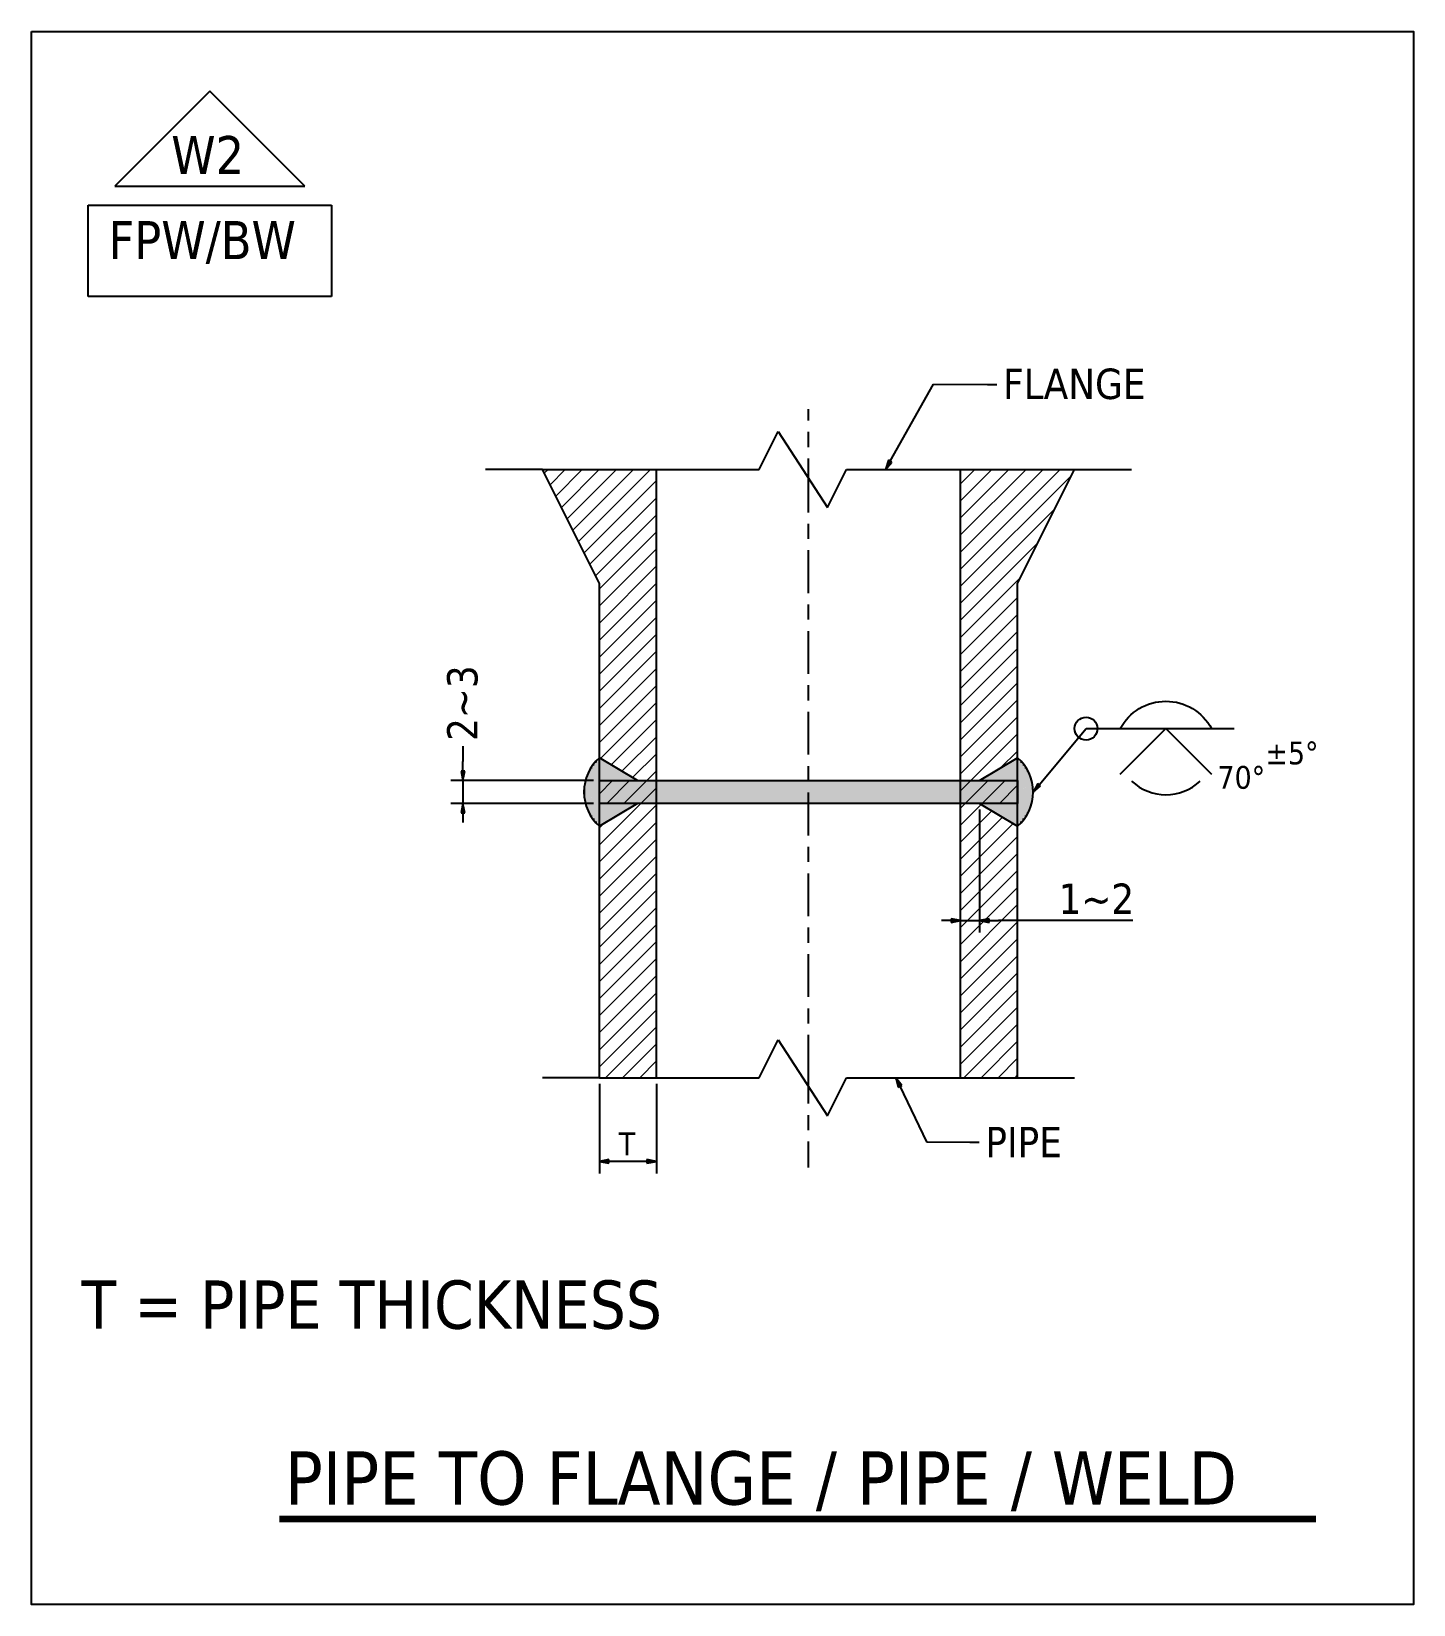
# Model space of a CAD drawing. Header units: millimetres. Extents: x 80 to 444, y 12 to 425.
import ezdxf

# ---------------------------------------------------------------- set-up
doc = ezdxf.new("R2010")
doc.units = ezdxf.units.MM
for name, color, linetype, lineweight in [('Centerline (ANSI)', 7, 'Continuous', 25), ('Dimension (ANSI)', 7, 'Continuous', 25), ('Hatch (ANSI)', 7, 'Continuous', 18), ('Sketch Geometry (ANSI)', 7, 'Continuous', 25), ('Symbol (ANSI)', 7, 'Continuous', 25)]:
    doc.layers.add(name, color=color, linetype=linetype, lineweight=lineweight)

msp = doc.modelspace()

# ---------------------------------------------------------------- linework, layer by layer
msp.add_lwpolyline([(80.45, 425.35), (444.02, 425.35), (444.02, 11.52), (80.45, 11.52)], close=True)
at = {"layer": 'Centerline (ANSI)'}
for p, q in [((284.86, 322.99), (284.86, 326)), ((284.86, 316.01), (284.86, 320)), ((284.86, 310.11), (284.86, 313.01)), ((284.86, 298.84), (284.86, 310.11)), ((284.86, 291.86), (284.86, 295.84)), ((284.86, 277.59), (284.86, 288.86)), ((284.86, 270.61), (284.86, 274.6)), ((284.86, 256.35), (284.86, 267.61)), ((284.86, 249.36), (284.86, 253.35)), ((284.86, 235.1), (284.86, 246.36)), ((284.86, 228.11), (284.86, 232.1)), ((284.86, 213.85), (284.86, 225.12)), ((284.86, 206.86), (284.86, 210.85)), ((284.86, 192.6), (284.86, 203.87)), ((284.86, 185.62), (284.86, 189.6)), ((284.86, 171.35), (284.86, 182.62)), ((284.86, 164.37), (284.86, 168.36)), ((284.86, 150.11), (284.86, 161.37)), ((284.86, 143.29), (284.86, 150.21)), ((284.86, 136.3), (284.86, 140.29)), ((284.86, 126.49), (284.86, 133.31))]:
    msp.add_line(p, q, dxfattribs=at)
at = {"layer": 'Dimension (ANSI)'}
for p, q in [((193.95, 237.36), (193.95, 233.27)), ((193.95, 230.77), (193.95, 233.27)), ((228.26, 228.27), (190.78, 228.27)), ((194.45, 230.77), (193.45, 230.77)), ((193.45, 230.77), (193.95, 228.27)), ((193.95, 228.27), (194.45, 230.77)), ((193.95, 230.77), (193.95, 228.27)), ((193.95, 228.27), (193.95, 222.27)), ((228.26, 222.27), (190.78, 222.27)), ((193.95, 222.27), (193.45, 219.77)), ((193.45, 219.77), (194.45, 219.77)), ((194.45, 219.77), (193.95, 222.27)), ((193.95, 219.77), (193.95, 222.27)), ((193.95, 219.77), (193.95, 217.27)), ((329.86, 220.67), (329.86, 188.27)), ((322.36, 191.44), (319.86, 191.44)), ((322.36, 191.94), (322.36, 190.94)), ((324.86, 191.44), (322.36, 191.94)), ((322.36, 190.94), (324.86, 191.44)), ((322.36, 191.44), (324.86, 191.44)), ((324.86, 191.44), (329.86, 191.44)), ((332.36, 191.94), (329.86, 191.44)), ((329.86, 191.44), (332.36, 190.94)), ((332.36, 191.44), (329.86, 191.44)), ((332.36, 190.94), (332.36, 191.94)), ((332.36, 191.44), (334.86, 191.44)), ((370.22, 191.44), (334.86, 191.44)), ((229.86, 148.51), (229.86, 124.93)), ((244.86, 148.51), (244.86, 124.93)), ((232.36, 128.61), (229.86, 128.11)), ((232.36, 127.61), (232.36, 128.61)), ((242.36, 128.61), (242.36, 127.61)), ((244.86, 128.11), (242.36, 128.61)), ((229.86, 128.11), (232.36, 127.61)), ((232.36, 128.11), (229.86, 128.11)), ((242.36, 128.11), (232.36, 128.11)), ((242.36, 127.61), (244.86, 128.11)), ((242.36, 128.11), (244.86, 128.11))]:
    msp.add_line(p, q, dxfattribs=at)
at = {"layer": 'Dimension (ANSI)', "linetype": 'Continuous'}
for points in [[(193.45, 230.77), (194.45, 230.77), (193.95, 228.27)], [(193.95, 222.27), (194.45, 219.77), (193.45, 219.77)], [(322.36, 191.94), (324.86, 191.44), (322.36, 191.44)], [(322.36, 191.44), (324.86, 191.44), (322.36, 190.94)], [(332.36, 191.94), (332.36, 191.44), (329.86, 191.44)], [(329.86, 191.44), (332.36, 191.44), (332.36, 190.94)], [(232.36, 128.61), (232.36, 128.11), (229.86, 128.11)], [(242.36, 128.61), (244.86, 128.11), (242.36, 128.11)], [(229.86, 128.11), (232.36, 128.11), (232.36, 127.61)], [(242.36, 128.11), (244.86, 128.11), (242.36, 127.61)]]:
    msp.add_solid(points, dxfattribs=at)
at = {"layer": 'Hatch (ANSI)', "linetype": 'Continuous'}
for p, q in [((215.36, 309.11), (216.35, 310.11)), ((216.86, 306.12), (220.84, 310.11)), ((218.35, 303.13), (225.33, 310.11)), ((219.85, 300.13), (229.82, 310.11)), ((221.35, 297.14), (234.32, 310.11)), ((222.84, 294.15), (238.81, 310.11)), ((224.34, 291.15), (243.3, 310.11)), ((225.84, 288.16), (244.86, 307.18)), ((324.86, 306.36), (328.61, 310.11)), ((324.86, 301.87), (333.1, 310.11)), ((324.86, 297.38), (337.59, 310.11)), ((324.86, 292.89), (342.08, 310.11)), ((324.86, 288.4), (346.57, 310.11)), ((324.86, 283.91), (351.06, 310.11)), ((324.86, 279.42), (354.18, 308.74)), ((227.33, 285.17), (244.86, 302.69)), ((228.83, 282.17), (244.86, 298.2)), ((324.86, 274.93), (349.69, 299.76)), ((229.86, 278.71), (244.86, 293.71)), ((324.86, 270.44), (345.2, 290.78)), ((229.86, 274.22), (244.86, 289.22)), ((229.86, 269.73), (244.86, 284.73)), ((324.86, 265.95), (340.71, 281.8)), ((229.86, 265.24), (244.86, 280.24)), ((229.86, 260.75), (244.86, 275.75)), ((324.86, 261.46), (339.86, 276.46)), ((229.86, 256.26), (244.86, 271.26)), ((324.86, 256.97), (339.86, 271.97)), ((229.86, 251.77), (244.86, 266.77)), ((324.86, 252.48), (339.86, 267.48)), ((229.86, 247.28), (244.86, 262.28)), ((324.86, 247.99), (339.86, 262.99)), ((229.86, 242.79), (244.86, 257.79)), ((324.86, 243.5), (339.86, 258.5)), ((229.86, 238.3), (244.86, 253.3)), ((324.86, 239.01), (339.86, 254.01)), ((230.15, 234.1), (244.86, 248.81)), ((324.86, 234.52), (339.86, 249.52)), ((232.95, 232.41), (244.86, 244.32)), ((324.86, 230.03), (339.86, 245.03)), ((324.86, 225.54), (339.86, 240.54)), ((235.76, 230.73), (244.86, 239.83)), ((335.41, 231.6), (339.86, 236.05)), ((238.57, 229.05), (244.86, 235.34)), ((229.86, 224.83), (233.3, 228.27)), ((231.79, 222.27), (237.79, 228.27)), ((236.28, 222.27), (244.86, 230.85)), ((324.86, 221.05), (332.08, 228.27)), ((330.57, 222.27), (336.57, 228.27)), ((229.86, 211.36), (244.86, 226.36)), ((335.06, 222.27), (339.86, 227.07)), ((229.86, 206.87), (244.86, 221.87)), ((324.86, 216.56), (330.31, 222)), ((324.86, 212.07), (333.11, 220.32)), ((339.55, 222.27), (339.86, 222.58)), ((229.86, 202.38), (244.86, 217.38)), ((229.86, 215.85), (230.9, 216.89)), ((324.86, 207.58), (335.92, 218.64)), ((324.86, 203.09), (338.73, 216.95)), ((229.86, 197.89), (244.86, 212.89)), ((324.86, 198.6), (339.86, 213.6)), ((229.86, 193.4), (244.86, 208.4)), ((324.86, 194.11), (339.86, 209.11)), ((229.86, 188.91), (244.86, 203.91)), ((324.86, 189.62), (339.86, 204.62)), ((229.86, 184.42), (244.86, 199.42)), ((324.86, 185.13), (339.86, 200.13)), ((229.86, 179.93), (244.86, 194.93)), ((324.86, 180.64), (339.86, 195.64)), ((229.86, 175.44), (244.86, 190.44)), ((324.86, 176.15), (339.86, 191.15)), ((324.86, 171.66), (339.86, 186.66)), ((229.86, 170.95), (244.86, 185.95)), ((324.86, 167.17), (339.86, 182.17)), ((229.86, 166.46), (244.86, 181.46)), ((229.86, 161.97), (244.86, 176.97)), ((324.86, 162.68), (339.86, 177.68)), ((229.86, 157.48), (244.86, 172.48)), ((324.86, 158.19), (339.86, 173.19)), ((229.86, 152.99), (244.86, 167.99)), ((324.86, 153.7), (339.86, 168.7)), ((231.47, 150.11), (244.86, 163.5)), ((325.76, 150.11), (339.86, 164.21)), ((235.96, 150.11), (244.86, 159.01)), ((330.25, 150.11), (339.86, 159.72)), ((240.45, 150.11), (244.86, 154.52)), ((334.74, 150.11), (339.86, 155.23)), ((339.23, 150.11), (339.86, 150.74))]:
    msp.add_line(p, q, dxfattribs=at)
for points in [[(228.01, 232.21), (227.98, 231.43), (227.51, 231.43)], [(228.01, 232.21), (228.01, 219.1), (227.51, 219.1)], [(228.58, 232.94), (228.55, 232.21), (228.01, 232.21)], [(228.58, 232.94), (228.58, 218.33), (228.01, 218.33)], [(228.01, 232.21), (228.55, 232.21), (228.01, 218.33)], [(229.19, 233.63), (229.17, 232.94), (228.58, 232.94)], [(229.19, 233.63), (229.19, 217.59), (228.58, 217.59)], [(228.58, 232.94), (229.17, 232.94), (228.58, 217.59)], [(229.86, 234.27), (229.86, 233.63), (229.19, 233.63)], [(229.19, 233.63), (229.84, 216.91), (229.19, 216.91)], [(229.19, 233.63), (229.86, 233.63), (229.86, 216.27)], [(229.86, 234.27), (239.86, 228.27), (229.86, 228.27)], [(339.86, 234.27), (339.86, 228.27), (329.86, 228.27)], [(339.86, 234.27), (340.53, 233.63), (339.86, 233.63)], [(339.86, 233.63), (340.53, 233.63), (339.86, 216.27)], [(340.53, 233.63), (340.53, 216.91), (339.89, 216.91)], [(340.53, 233.63), (341.15, 232.94), (340.56, 232.94)], [(340.53, 233.63), (341.15, 217.59), (340.53, 217.59)], [(340.56, 232.94), (341.15, 232.94), (341.15, 217.59)], [(341.15, 232.94), (341.72, 232.21), (341.18, 232.21)], [(341.15, 232.94), (341.72, 218.33), (341.15, 218.33)], [(341.18, 232.21), (341.72, 232.21), (341.72, 218.33)], [(341.72, 232.21), (342.22, 231.43), (341.75, 231.43)], [(341.72, 232.21), (342.22, 219.1), (341.72, 219.1)], [(226.12, 228.02), (226.09, 227.11), (225.94, 227.11)], [(226.12, 228.02), (226.12, 223.43), (225.94, 223.43)], [(226.37, 228.91), (226.33, 228.02), (226.12, 228.02)], [(226.37, 228.91), (226.37, 222.52), (226.12, 222.52)], [(226.12, 228.02), (226.33, 228.02), (226.12, 222.52)], [(226.68, 229.78), (226.65, 228.91), (226.37, 228.91)], [(226.68, 229.78), (226.68, 221.63), (226.37, 221.63)], [(226.37, 228.91), (226.65, 228.91), (226.37, 221.63)], [(227.06, 230.62), (227.03, 229.78), (226.68, 229.78)], [(227.06, 230.62), (227.06, 220.76), (226.68, 220.76)], [(226.68, 229.78), (227.03, 229.78), (226.68, 220.76)], [(227.51, 231.43), (227.48, 230.62), (227.06, 230.62)], [(227.51, 231.43), (227.51, 219.91), (227.06, 219.91)], [(227.06, 230.62), (227.48, 230.62), (227.06, 219.91)], [(227.51, 231.43), (227.98, 231.43), (227.51, 219.1)], [(229.86, 228.27), (239.86, 222.27), (229.86, 222.27)], [(229.86, 228.27), (329.86, 228.27), (239.86, 222.27)], [(229.86, 228.27), (239.86, 222.27), (229.86, 222.27)], [(229.86, 228.27), (339.86, 228.27), (239.86, 222.27)], [(229.86, 228.27), (339.86, 222.27), (229.86, 222.27)], [(229.86, 228.27), (339.86, 228.27), (339.86, 222.27)], [(329.86, 228.27), (329.86, 222.27), (239.86, 222.27)], [(339.86, 228.27), (339.86, 222.27), (239.86, 222.27)], [(329.86, 228.27), (339.86, 228.27), (339.86, 216.27)], [(329.86, 228.27), (334.86, 222.27), (329.86, 222.27)], [(341.75, 231.43), (342.22, 231.43), (342.22, 219.1)], [(342.22, 231.43), (342.67, 230.62), (342.25, 230.62)], [(342.22, 231.43), (342.67, 219.91), (342.22, 219.91)], [(342.25, 230.62), (342.67, 230.62), (342.67, 219.91)], [(342.67, 230.62), (343.05, 229.78), (342.7, 229.78)], [(342.67, 230.62), (343.05, 220.76), (342.67, 220.76)], [(342.7, 229.78), (343.05, 229.78), (343.05, 220.76)], [(343.05, 229.78), (343.36, 228.91), (343.08, 228.91)], [(343.05, 229.78), (343.36, 221.63), (343.05, 221.63)], [(343.08, 228.91), (343.36, 228.91), (343.36, 221.63)], [(343.36, 228.91), (343.61, 228.02), (343.39, 228.02)], [(343.36, 228.91), (343.61, 222.52), (343.36, 222.52)], [(343.39, 228.02), (343.61, 228.02), (343.61, 222.52)], [(343.61, 228.02), (343.78, 227.11), (343.64, 227.11)], [(343.61, 228.02), (343.78, 223.43), (343.61, 223.43)], [(225.84, 226.19), (225.84, 225.27), (225.8, 225.27)], [(225.8, 225.27), (225.84, 225.27), (225.84, 224.34)], [(225.94, 227.11), (225.91, 226.19), (225.84, 226.19)], [(225.94, 227.11), (225.94, 224.34), (225.84, 224.34)], [(225.84, 226.19), (225.91, 226.19), (225.84, 224.34)], [(225.84, 224.34), (225.94, 224.34), (225.94, 223.43)], [(225.94, 227.11), (226.09, 227.11), (225.94, 223.43)], [(343.64, 227.11), (343.78, 227.11), (343.78, 223.43)], [(343.78, 227.11), (343.89, 226.19), (343.82, 226.19)], [(343.78, 227.11), (343.89, 224.34), (343.78, 224.34)], [(343.78, 224.34), (343.89, 224.34), (343.78, 223.43)], [(343.82, 226.19), (343.89, 226.19), (343.89, 224.34)], [(343.89, 226.19), (343.93, 225.27), (343.89, 225.27)], [(343.89, 225.27), (343.93, 225.27), (343.89, 224.34)], [(225.94, 223.43), (226.12, 223.43), (226.12, 222.52)], [(226.12, 222.52), (226.37, 222.52), (226.37, 221.63)], [(226.37, 221.63), (226.68, 221.63), (226.68, 220.76)], [(226.68, 220.76), (227.06, 220.76), (227.06, 219.91)], [(227.06, 219.91), (227.51, 219.91), (227.51, 219.1)], [(229.86, 222.27), (239.86, 222.27), (229.86, 216.27)], [(229.86, 222.27), (239.86, 222.27), (229.86, 216.27)], [(329.86, 222.27), (334.86, 222.27), (339.86, 216.27)], [(342.22, 219.91), (342.67, 219.91), (342.22, 219.1)], [(342.67, 220.76), (343.05, 220.76), (342.67, 219.91)], [(343.05, 221.63), (343.36, 221.63), (343.05, 220.76)], [(343.36, 222.52), (343.61, 222.52), (343.36, 221.63)], [(343.61, 223.43), (343.78, 223.43), (343.61, 222.52)], [(227.51, 219.1), (228.01, 219.1), (228.01, 218.33)], [(228.01, 218.33), (228.58, 218.33), (228.58, 217.59)], [(228.58, 217.59), (229.19, 217.59), (229.19, 216.91)], [(229.19, 216.91), (229.84, 216.91), (229.86, 216.27)], [(339.89, 216.91), (340.53, 216.91), (339.86, 216.27)], [(340.53, 217.59), (341.15, 217.59), (340.53, 216.91)], [(341.15, 218.33), (341.72, 218.33), (341.15, 217.59)], [(341.72, 219.1), (342.22, 219.1), (341.72, 218.33)]]:
    msp.add_solid(points, dxfattribs=at)
at = {"layer": 'Sketch Geometry (ANSI)'}
for p, q in [((127.37, 409.68), (102.37, 384.68)), ((152.37, 384.68), (127.37, 409.68)), ((102.37, 384.68), (152.37, 384.68)), ((95.37, 379.65), (159.37, 379.65)), ((95.37, 355.65), (95.37, 379.65)), ((159.37, 379.65), (159.37, 355.65)), ((159.37, 355.65), (95.37, 355.65)), ((271.86, 310.11), (276.86, 320.11)), ((276.86, 320.11), (289.86, 300.11)), ((214.86, 310.11), (199.86, 310.11)), ((229.86, 280.11), (214.86, 310.11)), ((214.86, 310.11), (271.86, 310.11)), ((244.86, 150.11), (244.86, 310.11)), ((289.86, 300.11), (294.86, 310.11)), ((294.86, 310.11), (354.86, 310.11)), ((324.86, 150.11), (324.86, 310.11)), ((339.86, 280.11), (354.86, 310.11)), ((354.86, 310.11), (369.86, 310.11)), ((229.86, 150.11), (229.86, 280.11)), ((339.86, 150.11), (339.86, 280.11)), ((239.86, 228.27), (229.86, 234.27)), ((329.86, 228.27), (339.86, 234.27)), ((229.86, 228.27), (339.86, 228.27)), ((229.86, 222.27), (229.86, 228.27)), ((339.86, 228.27), (339.86, 222.27)), ((339.86, 222.27), (229.86, 222.27)), ((239.86, 222.27), (229.86, 216.27)), ((329.86, 222.27), (339.86, 216.27)), ((271.86, 150.11), (276.86, 160.11)), ((276.86, 160.11), (289.86, 140.11)), ((229.86, 150.11), (214.86, 150.11)), ((229.86, 150.11), (271.86, 150.11)), ((289.86, 140.11), (294.86, 150.11)), ((294.86, 150.11), (339.86, 150.11)), ((339.86, 150.11), (354.86, 150.11))]:
    msp.add_line(p, q, dxfattribs=at)
for centre, start, end in [((237.8, 225.27), 131.4096, 228.5904), ((331.93, 225.27), 311.4096, 48.5904)]:
    msp.add_arc(centre, 12, start, end, dxfattribs=at)
at = {"layer": 'Symbol (ANSI)'}
for p, q in [((306.34, 312.29), (317.72, 332.57)), ((317.72, 332.57), (331.94, 332.51)), ((331.94, 332.51), (334.44, 332.51)), ((305.9, 312.53), (305.12, 310.11)), ((306.34, 312.29), (305.12, 310.11)), ((305.12, 310.11), (306.78, 312.04)), ((306.78, 312.04), (305.9, 312.53)), ((345.53, 227.19), (357.87, 241.95)), ((357.87, 241.95), (396.87, 241.95)), ((366.87, 229.95), (378.87, 241.95)), ((378.87, 241.95), (390.87, 229.95)), ((345.15, 227.51), (343.93, 225.27)), ((345.53, 227.19), (343.93, 225.27)), ((343.93, 225.27), (345.91, 226.87)), ((345.91, 226.87), (345.15, 227.51)), ((307.85, 150.11), (308.47, 147.63)), ((309.37, 148.06), (307.85, 150.11)), ((308.92, 147.85), (307.85, 150.11)), ((308.47, 147.63), (309.37, 148.06)), ((308.92, 147.85), (315.87, 133.22)), ((315.87, 133.22), (327.28, 133.18)), ((327.28, 133.18), (329.78, 133.18))]:
    msp.add_line(p, q, dxfattribs=at)
at = {"layer": 'Symbol (ANSI)', "linetype": 'Continuous', "lineweight": 120}
msp.add_line((145.73, 34.05), (418.31, 34.05), dxfattribs=at)
at = {"layer": 'Symbol (ANSI)'}
msp.add_circle((357.87, 241.95), 3, dxfattribs=at)
at = {"layer": 'Symbol (ANSI)', "extrusion": (0, 0, -1)}
msp.add_arc((-378.87, 235.55), 13.6, 28.0725, 151.9275, dxfattribs=at)
at = {"layer": 'Symbol (ANSI)'}
msp.add_arc((378.87, 237.6), 13.05, 226.3972, 313.6028, dxfattribs=at)
at = {"layer": 'Symbol (ANSI)', "linetype": 'Continuous'}
for points in [[(305.75, 312.04), (306.78, 312.04), (305.12, 310.11)], [(305.9, 312.53), (306.78, 312.04), (305.75, 312.04)], [(344.8, 226.87), (345.91, 226.87), (343.93, 225.27)], [(345.15, 227.51), (345.91, 226.87), (344.8, 226.87)], [(307.85, 150.11), (309.37, 148.06), (308.36, 148.06)], [(308.36, 148.06), (309.37, 148.06), (308.47, 147.63)]]:
    msp.add_solid(points, dxfattribs=at)

# ---------------------------------------------------------------- texts
at = {"layer": 'Dimension (ANSI)', "insert": (189.8, 238.73), "char_height": 7.98, "attachment_point": 1, "rotation": 90}
msp.add_mtext('\\fTahoma|b0|i0;\\W1.;2~3', dxfattribs=at)
at = {"layer": 'Dimension (ANSI)', "attachment_point": 1}
for s, insert, char_height in [('\\fTahoma|b0|i0;\\W1.;1~2', (350.65, 201.19), 7.98), ('\\fTahoma|b0|i0;\\W1.;T', (234.95, 135.71), 6)]:
    msp.add_mtext(s, dxfattribs=dict(at, insert=insert, char_height=char_height))
at = {"layer": 'Symbol (ANSI)', "attachment_point": 1}
for s, insert, char_height in [('\\fTahoma|b0|i0;\\W1.;W2', (117.22, 397.85), 10), ('\\fTahoma|b0|i0;\\W1.;FPW/BW', (100.71, 375.47), 10), ('\\fTahoma|b0|i0;\\W1.;FLANGE', (336.04, 336.66), 8), ('\\fTahoma|b0|i0;\\W1.;±5°', (405.05, 238.55), 6), ('\\fTahoma|b0|i0;\\W1.;70°', (392.44, 232.13), 6), ('\\fTahoma|b0|i0;\\W1.;PIPE', (331.38, 137.18), 8), ('\\fTahoma|b0|i0;\\W1.;T = PIPE THICKNESS', (93.57, 96.78), 12.7), ('\\fTahoma|b0|i0;\\W1.;PIPE TO FLANGE / PIPE / WELD', (147.13, 51.82), 14)]:
    msp.add_mtext(s, dxfattribs=dict(at, insert=insert, char_height=char_height))

doc.saveas('drawing.dxf')
